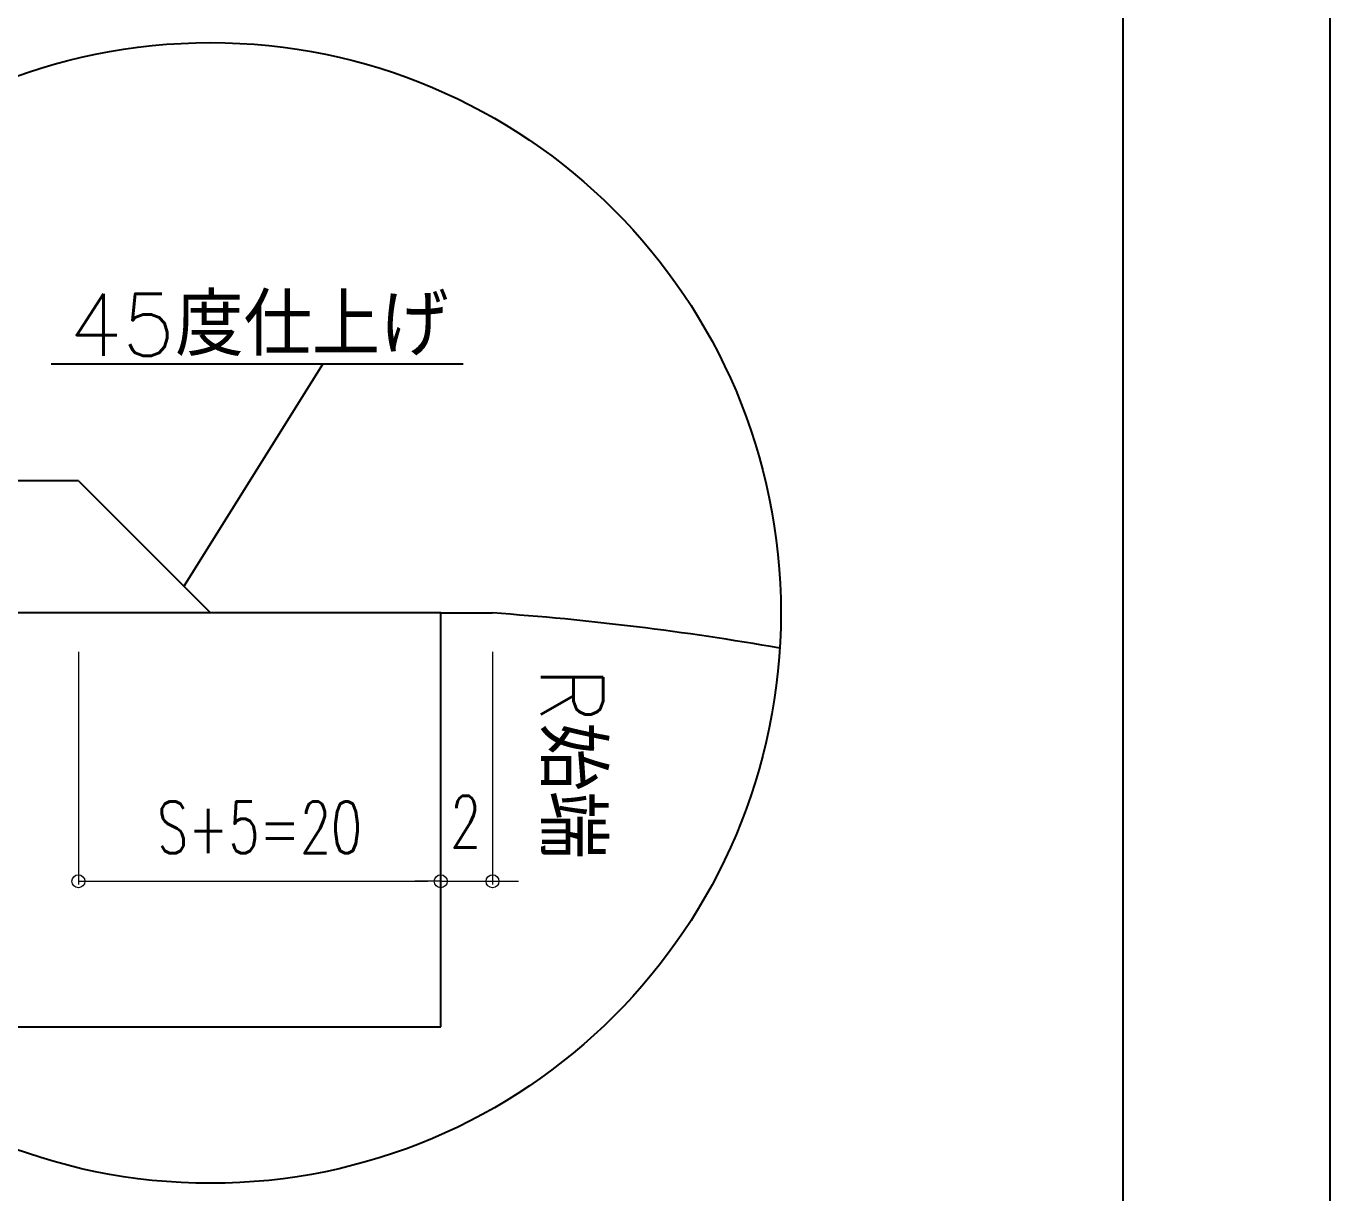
# Model space of a CAD drawing. Header units: millimetres. Extents: x 0 to 29624, y 0 to 14691.
# Drawn here: x 14049 to 14553, y 1369 to 1820 of the extents above; entities that cross this region are included whole.
import ezdxf
from ezdxf.enums import TextEntityAlignment as Align

# ---------------------------------------------------------------- set-up
doc = ezdxf.new("R2010")
doc.units = ezdxf.units.MM
doc.header["$LTSCALE"] = 5
doc.layers.get('0').update_dxf_attribs({"color": 255})
doc.layers.get('DEFPOINTS').update_dxf_attribs({"color": 255})
for name, color, linetype in [('寸法', 4, 'Continuous'), ('溶接', 241, 'Continuous'), ('金物', 142, 'Continuous')]:
    doc.layers.add(name, color=color, linetype=linetype)
doc.styles.add('KANJI', font='simplex.shx', dxfattribs={"width": 0.7, "bigfont": 'extfont2.shx'})
doc.styles.add('SUNPOU', font='simplex.shx', dxfattribs={"width": 0.7, "bigfont": 'extfont2.shx'})
doc.dimstyles.new('一般寸法-小さめ', dxfattribs={"dimscale": 10, "dimtxt": 2, "dimasz": 0.5, "dimexe": 0.125, "dimexo": 1.5, "dimgap": 0.5, "dimtad": 1, "dimtxsty": 'KANJI', "dimblk": 'ORIGIN', "dimcen": 0, "dimclrd": 256, "dimclre": 256, "dimclrt": 256, "dimadec": 0, "dimazin": 0, "dimtfac": 1, "dimtmove": 2, "dimatfit": 2, "dimfxl": 0, "dimtolj": 2, "dimlwd": 5, "dimlwe": 5, "dimarcsym": 0})

# ---------------------------------------------------------------- blocks, each defined once
blk = doc.blocks.new('_Origin')
at = {"color": 0, "linetype": 'ByBlock', "lineweight": -2}
blk.add_line((0, 0), (-1, 0), dxfattribs=at)
blk.add_circle((0, 0), 0.5, dxfattribs=at)
blk = doc.blocks.new('*D587')
at = {"layer": 'DEFPOINTS', "color": 0, "ltscale": 4, "transparency": 16777216}
for p in [(14069.67, 1592.88), (14209.67, 1592.88), (14209.67, 1489.19)]:
    blk.add_point(p, dxfattribs=at)
at = {"layer": '寸法', "lineweight": 5, "ltscale": 4, "transparency": 16777216}
for p, q in [((14069.67, 1577.88), (14069.67, 1487.94)), ((14209.67, 1577.88), (14209.67, 1487.94)), ((14074.67, 1489.19), (14204.67, 1489.19))]:
    blk.add_line(p, q, dxfattribs=at)
at = {"layer": '寸法', "lineweight": 5, "ltscale": 4, "transparency": 16777216, "xscale": 5, "yscale": 5, "zscale": 5, "rotation": 180}
blk.add_blockref('_Origin', (14069.67, 1489.19), dxfattribs=at)
at = {"layer": '寸法', "lineweight": 5, "ltscale": 4, "transparency": 16777216, "xscale": 5, "yscale": 5, "zscale": 5}
blk.add_blockref('_Origin', (14209.67, 1489.19), dxfattribs=at)
at = {"layer": '寸法', "ltscale": 4, "transparency": 16777216, "insert": (14139.67, 1510.01), "char_height": 20, "attachment_point": 5, "style": 'KANJI'}
blk.add_mtext('\\A2;S+5=20', dxfattribs=at)
blk = doc.blocks.new('*D588')
at = {"layer": 'DEFPOINTS', "color": 0, "ltscale": 4, "transparency": 16777216}
for p in [(14209.67, 1592.88), (14229.67, 1592.88), (14229.67, 1489.19)]:
    blk.add_point(p, dxfattribs=at)
at = {"layer": '寸法', "lineweight": 5, "ltscale": 4, "transparency": 16777216}
for p, q in [((14209.67, 1577.88), (14209.67, 1487.94)), ((14229.67, 1577.88), (14229.67, 1487.94)), ((14204.67, 1489.19), (14199.67, 1489.19)), ((14209.67, 1489.19), (14229.67, 1489.19)), ((14234.67, 1489.19), (14239.67, 1489.19))]:
    blk.add_line(p, q, dxfattribs=at)
at = {"layer": '寸法', "lineweight": 5, "ltscale": 4, "transparency": 16777216, "xscale": 5, "yscale": 5, "zscale": 5}
blk.add_blockref('_Origin', (14209.67, 1489.19), dxfattribs=at)
at = {"layer": '寸法', "lineweight": 5, "ltscale": 4, "transparency": 16777216, "xscale": 5, "yscale": 5, "zscale": 5, "rotation": 180}
blk.add_blockref('_Origin', (14229.67, 1489.19), dxfattribs=at)
at = {"layer": '寸法', "ltscale": 4, "transparency": 16777216, "insert": (14219.29, 1512.21), "char_height": 20, "attachment_point": 5, "style": 'KANJI'}
blk.add_mtext('\\A2;2', dxfattribs=at)
blk = doc.blocks.new('*D589')
at = {"layer": 'DEFPOINTS', "color": 0, "linetype": 'Continuous', "transparency": 16777216}
for p in [(14069.67, 1643.88), (14019.3, 1592.88), (14069.67, 1592.88)]:
    blk.add_point(p, dxfattribs=at)
at = {"layer": '寸法', "linetype": 'Continuous', "lineweight": 5, "transparency": 16777216}
for p, q in [((14054.67, 1643.88), (14018.05, 1643.88)), ((14019.3, 1638.88), (14019.3, 1597.88)), ((14054.67, 1592.88), (14018.05, 1592.88))]:
    blk.add_line(p, q, dxfattribs=at)
at = {"layer": '寸法', "linetype": 'Continuous', "lineweight": 5, "transparency": 16777216, "xscale": 5, "yscale": 5, "zscale": 5}
for p, rotation in [((14019.3, 1643.88), 90), ((14019.3, 1592.88), 270)]:
    blk.add_blockref('_Origin', p, dxfattribs=dict(at, rotation=rotation))
at = {"layer": '寸法', "linetype": 'Continuous', "transparency": 16777216, "insert": (14004.3, 1618.38), "char_height": 20, "attachment_point": 5, "rotation": 90, "style": 'KANJI'}
blk.add_mtext('\\A2;15.5', dxfattribs=at)

msp = doc.modelspace()

# ---------------------------------------------------------------- linework, layer by layer
at = {"linetype": 'Continuous', "lineweight": -3}
for points in [[(11189.183, 2376), (14553.183, 2376), (14553.183, 0), (11189.183, 0)], [(11269.183, 2296), (14473.183, 2296), (14473.183, 80), (11269.183, 80)]]:
    msp.add_lwpolyline(points, close=True, dxfattribs=at)
at = {"layer": '寸法', "ltscale": 4}
for p, q in [((14218.27, 1689.029), (14059.149, 1689.029)), ((14110.473, 1603.083), (14164.138, 1689.029))]:
    msp.add_line(p, q, dxfattribs=at)
at = {"layer": '寸法', "linetype": 'Continuous'}
msp.add_circle((14120.673, 1592.883), 220.401, dxfattribs=at)
at = {"layer": '溶接'}
msp.add_line((14069.673, 1643.883), (13906.254, 1643.883), dxfattribs=at)
at = {"layer": '溶接', "ltscale": 4}
msp.add_line((14069.673, 1643.883), (14120.673, 1592.883), dxfattribs=at)
at = {"layer": '金物', "color": 153}
for p, q in [((14209.673, 1592.883), (13900.272, 1592.883)), ((14209.673, 1432.883), (14209.673, 1592.883)), ((13969.093, 1432.883), (14209.673, 1432.883))]:
    msp.add_line(p, q, dxfattribs=at)
at = {"layer": '金物', "color": 153, "ltscale": 5}
msp.add_line((14209.673, 1592.883), (14229.673, 1592.883), dxfattribs=at)
at = {"layer": '金物', "color": 153, "ltscale": 4}
msp.add_arc((14151.774, 495.645), 1100, 80.112723, 85.939059, dxfattribs=at)

# ---------------------------------------------------------------- texts
at = {"layer": '寸法', "ltscale": 4, "style": 'SUNPOU'}
msp.add_text('45度仕上げ', height=24, dxfattribs=at).set_placement((14212.693, 1704.24), align=Align.MIDDLE_RIGHT)
msp.add_text('R始端', height=24, rotation=270, dxfattribs=at).set_placement((14248.369, 1572.164))

# ---------------------------------------------------------------- dimensions: what is measured, and where the dimension line sits
at = {"layer": '寸法', "linetype": 'Continuous'}
dim = msp.add_linear_dim(base=(14019.296, 1592.883), p1=(14069.673, 1643.883), p2=(14069.673, 1592.883), angle=90, text='15.5', dimstyle='一般寸法-小さめ', dxfattribs=at)
dim.commit()
dim.dimension.update_dxf_attribs({"geometry": '*D589', "text_midpoint": (14004.296, 1618.383)})
at = {"layer": '寸法', "ltscale": 4}
dim = msp.add_linear_dim(base=(14209.673, 1489.194), p1=(14069.673, 1592.883), p2=(14209.673, 1592.883), text='S+5=20', dimstyle='一般寸法-小さめ', override={"dimlfac": 0.1}, dxfattribs=at)
dim.commit()
dim.dimension.update_dxf_attribs({"geometry": '*D587', "text_midpoint": (14139.673, 1510.009), "dimtype": 160})
dim = msp.add_linear_dim(base=(14229.673, 1489.194), p1=(14209.673, 1592.883), p2=(14229.673, 1592.883), dimstyle='一般寸法-小さめ', override={"dimlfac": 0.1}, dxfattribs=at)
dim.commit()
dim.dimension.update_dxf_attribs({"geometry": '*D588', "text_midpoint": (14219.294, 1512.206), "dimtype": 160})

doc.saveas('drawing.dxf')
